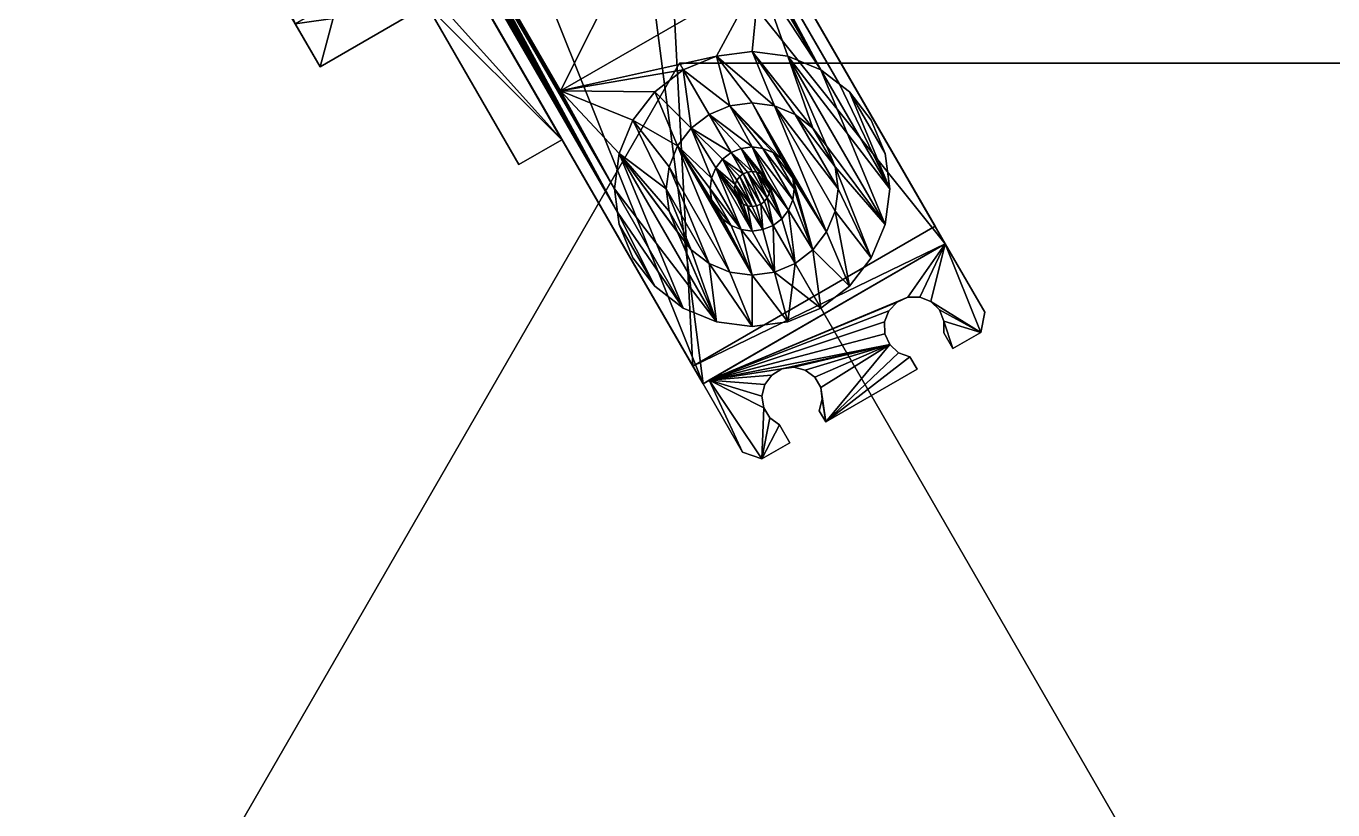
# Model space of a CAD drawing. Extents: x -0.216 to 0.216, y -0.188 to 0.188.
# Drawn here: x -0.09 to 0, y 0.0265 to 0.0805 of the extents above; entities that cross this region are included whole.
import ezdxf

# ---------------------------------------------------------------- set-up
doc = ezdxf.new("R2010")
doc.units = 0

# ---------------------------------------------------------------- blocks, each defined once
blk = doc.blocks.new('hexa_link1#1')
mesh = blk.add_polyface()
corners = [(-0.063695, 0.091063, 0.09683), (-0.063285, 0.0913, 0.09683), (-0.063695, 0.091063, 0.072173), (-0.063695, 0.091063, 0.099276), (-0.066415, 0.095774, 0.09683), (-0.063285, 0.0913, 0.099276), (-0.066415, 0.095774, 0.099276), (-0.06241, 0.095, 0.099276), (-0.063047, 0.095513, 0.099276), (-0.061626, 0.094771, 0.099276), (-0.060813, 0.094862, 0.099276), (-0.060099, 0.095258, 0.099276), (-0.06241, 0.095, 0.09683), (-0.063047, 0.095513, 0.09683), (-0.061626, 0.094771, 0.09683), (-0.060813, 0.094862, 0.09683), (-0.071468, 0.080651, 0.088049), (-0.08381, 0.102028, 0.071549), (-0.077368, 0.09087, 0.071549), (-0.08085, 0.103737, 0.071549), (-0.068508, 0.08236, 0.088049), (-0.074408, 0.092579, 0.071549), (-0.08085, 0.103737, 0.088049), (-0.064106, 0.084901, 0.10613), (-0.062397, 0.08194, 0.10613), (-0.069759, 0.07769, 0.088049), (-0.069759, 0.07769, 0.070169), (-0.077368, 0.09087, 0.070169), (-0.074408, 0.092579, 0.070169), (-0.068508, 0.08236, 0.070169), (-0.061146, 0.08661, 0.070169), (-0.061146, 0.08661, 0.10613), (-0.062397, 0.08194, 0.070169)]
mesh.append_faces([[corners[k] for k in face] for face in [(0, 1, 2), (3, 4, 0), (5, 6, 3), (5, 7, 8), (5, 9, 7), (5, 10, 9), (5, 11, 10), (4, 1, 0), (12, 1, 13), (14, 1, 12), (15, 1, 14), (16, 17, 18), (19, 20, 21), (22, 16, 20), (16, 23, 20), (16, 24, 23), (24, 16, 25), (16, 26, 25), (16, 27, 26), (16, 18, 27), (18, 28, 27), (28, 18, 21), (21, 20, 28), (28, 20, 29), (20, 30, 29), (23, 30, 20), (30, 23, 31), (25, 32, 24), (32, 25, 26), (26, 29, 32), (29, 26, 27), (29, 27, 28), (32, 29, 30)]])
mesh = blk.add_polyface()
corners = [(-0.043877, 0.093647, 0.103486), (-0.033985, 0.076513, 0.10613), (-0.033985, 0.076513, 0.103486), (-0.043935, 0.093733, 0.10613), (-0.03526, 0.077492, 0.10613), (-0.04, 0.078762, 0.10613), (-0.039484, 0.083951, 0.10613), (-0.042454, 0.078439, 0.10613), (-0.037547, 0.078439, 0.10613), (-0.047016, 0.100693, 0.09683), (-0.026696, 0.065498, 0.103486), (-0.047016, 0.100693, 0.072173), (-0.046311, 0.099474, 0.070169), (-0.043877, 0.093647, 0.10613), (-0.044003, 0.093812, 0.10613), (-0.044081, 0.09388, 0.10613), (-0.044168, 0.093938, 0.10613), (-0.044261, 0.093984, 0.10613), (-0.044359, 0.094017, 0.10613), (-0.044461, 0.094037, 0.10613), (-0.044565, 0.094044, 0.10613), (-0.044668, 0.094037, 0.10613), (-0.04477, 0.094017, 0.10613), (-0.044868, 0.093984, 0.10613), (-0.044962, 0.093938, 0.10613), (-0.044692, 0.092972, 0.10613), (-0.047016, 0.100693, 0.103486), (-0.048056, 0.092151, 0.103486), (-0.047016, 0.100694, 0.099276), (-0.042688, 0.093319, 0.10613), (-0.033388, 0.084046, 0.10613), (-0.039728, 0.095028, 0.10613), (-0.036348, 0.082337, 0.10613), (-0.036348, 0.082337, 0.070169), (-0.044398, 0.09628, 0.070169), (-0.039728, 0.095028, 0.070169), (-0.033388, 0.084046, 0.070169)]
mesh.append_faces([[corners[k] for k in face] for face in [(0, 1, 2), (1, 3, 4), (5, 6, 7), (8, 6, 5), (4, 6, 8), (9, 10, 11), (11, 10, 12), (1, 0, 13), (3, 1, 13), (4, 3, 14), (4, 14, 15), (4, 15, 16), (4, 16, 17), (4, 17, 18), (4, 18, 19), (4, 19, 20), (4, 20, 21), (4, 21, 22), (4, 22, 23), (4, 23, 6), (24, 25, 6), (26, 27, 10), (28, 10, 9), (10, 28, 26), (29, 30, 31), (30, 29, 32), (29, 33, 32), (29, 34, 33), (34, 35, 33), (33, 35, 36), (35, 30, 36), (30, 35, 31), (32, 36, 30), (36, 32, 33)]])
mesh = blk.add_polyface()
corners = [(-0.043375, 0.055868, 0.103486), (-0.063695, 0.091063, 0.072173), (-0.062991, 0.089844, 0.070169), (-0.063695, 0.091063, 0.09683), (-0.046311, 0.099474, 0.070169), (-0.04408, 0.057088, 0.070169), (-0.056068, 0.087526, 0.103486), (-0.058872, 0.085907, 0.10613), (-0.056068, 0.087526, 0.10613), (-0.058872, 0.085907, 0.103486), (-0.04927, 0.067688, 0.103486), (-0.059162, 0.084822, 0.10613), (-0.059162, 0.084822, 0.103486), (-0.058402, 0.085057, 0.10613), (-0.048056, 0.092151, 0.10613), (-0.063695, 0.091063, 0.103486), (-0.055754, 0.089358, 0.10613), (-0.055991, 0.088455, 0.103486), (-0.055991, 0.088455, 0.10613), (-0.063695, 0.091063, 0.099276), (-0.04948, 0.069282, 0.10613), (-0.058958, 0.085849, 0.10613), (-0.053194, 0.076036, 0.10613), (-0.059036, 0.08578, 0.10613), (-0.04927, 0.067688, 0.10613), (-0.059105, 0.085702, 0.10613), (-0.059162, 0.085616, 0.10613), (-0.059208, 0.085523, 0.10613), (-0.059242, 0.085425, 0.10613), (-0.059262, 0.085323, 0.10613), (-0.059269, 0.085219, 0.10613), (-0.059262, 0.085116, 0.10613), (-0.059242, 0.085014, 0.10613), (-0.059208, 0.084915, 0.10613), (-0.044692, 0.092972, 0.10613), (-0.053097, 0.072667, 0.10613), (-0.062397, 0.08194, 0.10613), (-0.056057, 0.070958, 0.10613), (-0.056057, 0.070958, 0.070169), (-0.062397, 0.08194, 0.070169), (-0.053097, 0.072667, 0.070169), (-0.061146, 0.08661, 0.070169)]
mesh.append_faces([[corners[k] for k in face] for face in [(0, 1, 2), (0, 3, 1), (4, 5, 2), (6, 7, 8), (7, 6, 9), (10, 11, 12), (13, 14, 8), (6, 15, 0), (16, 17, 18), (6, 18, 17), (18, 6, 8), (8, 16, 18), (0, 19, 3), (19, 0, 15), (13, 8, 7), (20, 13, 21), (20, 22, 13), (20, 23, 24), (20, 21, 23), (24, 23, 25), (24, 25, 26), (24, 26, 27), (24, 27, 28), (24, 28, 29), (24, 29, 30), (24, 30, 31), (24, 31, 32), (24, 32, 33), (24, 33, 11), (22, 34, 13), (35, 36, 37), (36, 38, 37), (39, 40, 38), (41, 35, 40)]])
mesh = blk.add_polyface()
corners = [(-0.046311, 0.099474, 0.070169), (-0.026696, 0.065498, 0.103486), (-0.0274, 0.066718, 0.070169), (-0.04408, 0.057088, 0.070169), (-0.030843, 0.071736, 0.103486), (-0.033297, 0.075985, 0.103486), (-0.03179, 0.074022, 0.103486), (-0.03179, 0.074022, 0.10613), (-0.033297, 0.075985, 0.10613), (-0.033985, 0.076513, 0.103486), (-0.033985, 0.076513, 0.10613), (-0.04, 0.078762, 0.103486), (-0.037038, 0.074413, 0.103486), (-0.038467, 0.075005, 0.103486), (-0.03581, 0.073472, 0.103486), (-0.037547, 0.078439, 0.103486), (-0.034869, 0.072245, 0.103486), (-0.03526, 0.077492, 0.103486), (-0.030843, 0.066828, 0.103486), (-0.03052, 0.069282, 0.103486), (-0.03052, 0.069282, 0.10613), (-0.03526, 0.077492, 0.10613), (-0.037547, 0.078439, 0.10613), (-0.030843, 0.071736, 0.10613), (-0.03581, 0.073472, 0.10613), (-0.04, 0.078762, 0.10613), (-0.034869, 0.072245, 0.10613), (-0.037038, 0.074413, 0.10613), (-0.038467, 0.075005, 0.10613), (-0.042454, 0.078439, 0.10613), (-0.04, 0.075207, 0.10613), (-0.04, 0.075207, 0.103486), (-0.038467, 0.075005, 0.108269), (-0.037038, 0.074413, 0.108269), (-0.04, 0.075207, 0.108269), (-0.037953, 0.071329, 0.108269), (-0.041534, 0.075005, 0.108269)]
mesh.append_faces([[corners[k] for k in face] for face in [(0, 1, 2), (3, 0, 2), (4, 5, 6), (5, 7, 6), (7, 5, 8), (9, 8, 5), (8, 9, 10), (11, 12, 13), (11, 14, 12), (15, 14, 11), (14, 15, 16), (17, 18, 15), (9, 19, 17), (5, 19, 9), (20, 21, 22), (20, 10, 21), (20, 8, 10), (8, 23, 7), (24, 22, 25), (26, 22, 24), (12, 24, 27), (24, 25, 27), (27, 25, 28), (28, 29, 30), (13, 30, 31), (30, 13, 28), (12, 28, 13), (28, 12, 27), (27, 32, 28), (32, 27, 33), (24, 33, 27), (28, 34, 30), (34, 28, 32), (34, 35, 36)]])
mesh = blk.add_polyface()
corners = [(-0.058872, 0.085907, 0.103486), (-0.058958, 0.085849, 0.10613), (-0.058872, 0.085907, 0.10613), (-0.058958, 0.085849, 0.103486), (-0.059036, 0.08578, 0.103486), (-0.059036, 0.08578, 0.10613), (-0.059105, 0.085702, 0.10613), (-0.059105, 0.085702, 0.103486), (-0.059162, 0.085616, 0.10613), (-0.059162, 0.085616, 0.103486), (-0.059208, 0.085523, 0.10613), (-0.059208, 0.085523, 0.103486), (-0.059242, 0.085425, 0.10613), (-0.059241, 0.085425, 0.103486), (-0.059262, 0.085323, 0.103486), (-0.059262, 0.085323, 0.10613), (-0.059269, 0.085219, 0.103486), (-0.059269, 0.085219, 0.10613), (-0.059262, 0.085116, 0.103486), (-0.059262, 0.085116, 0.10613), (-0.059242, 0.085014, 0.103486), (-0.059242, 0.085014, 0.10613), (-0.059208, 0.084915, 0.103486), (-0.059208, 0.084915, 0.10613), (-0.059162, 0.084822, 0.103486), (-0.059162, 0.084822, 0.10613), (-0.055991, 0.088455, 0.103486), (-0.063695, 0.091063, 0.103486), (-0.056068, 0.087526, 0.103486), (-0.055754, 0.089358, 0.103486), (-0.055362, 0.090205, 0.103486), (-0.060099, 0.095258, 0.09683), (-0.063285, 0.0913, 0.09683), (-0.060813, 0.094862, 0.09683), (-0.058402, 0.085057, 0.10613), (-0.064106, 0.084901, 0.10613), (-0.053097, 0.072667, 0.10613), (-0.061146, 0.08661, 0.10613), (-0.062397, 0.08194, 0.10613), (-0.056057, 0.070958, 0.070169), (-0.062397, 0.08194, 0.070169), (-0.053097, 0.072667, 0.070169), (-0.061146, 0.08661, 0.070169)]
mesh.append_faces([[corners[k] for k in face] for face in [(0, 1, 2), (1, 0, 3), (4, 1, 3), (1, 4, 5), (4, 6, 5), (6, 4, 7), (7, 8, 6), (8, 7, 9), (9, 10, 8), (10, 9, 11), (11, 12, 10), (12, 11, 13), (14, 12, 13), (12, 14, 15), (16, 15, 14), (15, 16, 17), (18, 17, 16), (17, 18, 19), (20, 19, 18), (19, 20, 21), (22, 21, 20), (21, 22, 23), (24, 23, 22), (23, 24, 25), (26, 27, 28), (29, 27, 26), (30, 27, 29), (31, 32, 33), (34, 2, 1), (35, 36, 37), (38, 36, 35), (39, 38, 40), (41, 40, 42), (36, 42, 37)]])
mesh = blk.add_polyface()
corners = [(-0.043935, 0.093733, 0.103486), (-0.043877, 0.093647, 0.10613), (-0.043877, 0.093647, 0.103486), (-0.043935, 0.093733, 0.10613), (-0.044003, 0.093812, 0.103486), (-0.044003, 0.093812, 0.10613), (-0.044081, 0.09388, 0.103486), (-0.044081, 0.09388, 0.10613), (-0.044168, 0.093938, 0.103486), (-0.044168, 0.093938, 0.10613), (-0.044261, 0.093984, 0.103486), (-0.044261, 0.093984, 0.10613), (-0.044359, 0.094017, 0.103486), (-0.044359, 0.094017, 0.10613), (-0.044461, 0.094037, 0.10613), (-0.044461, 0.094037, 0.103486), (-0.044565, 0.094044, 0.10613), (-0.044668, 0.094037, 0.103486), (-0.04477, 0.094017, 0.10613), (-0.044668, 0.094037, 0.10613), (-0.04477, 0.094017, 0.103486), (-0.044868, 0.093984, 0.10613), (-0.044868, 0.093984, 0.103486), (-0.044962, 0.093938, 0.10613), (-0.044962, 0.093938, 0.103486), (-0.048056, 0.092151, 0.10613), (-0.048056, 0.092151, 0.103486), (-0.039484, 0.083951, 0.10613), (-0.044692, 0.092972, 0.10613), (-0.058402, 0.085057, 0.10613), (-0.0489, 0.09255, 0.103486), (-0.0498, 0.092795, 0.10613), (-0.0489, 0.09255, 0.10613), (-0.0498, 0.092795, 0.103486), (-0.050729, 0.09288, 0.10613), (-0.042454, 0.078439, 0.10613), (-0.053194, 0.076036, 0.10613), (-0.043375, 0.055868, 0.103486), (-0.056068, 0.087526, 0.103486)]
mesh.append_faces([[corners[k] for k in face] for face in [(0, 1, 2), (1, 0, 3), (4, 3, 0), (3, 4, 5), (6, 5, 4), (5, 6, 7), (8, 7, 6), (7, 8, 9), (10, 9, 8), (9, 10, 11), (12, 11, 10), (11, 12, 13), (12, 14, 13), (14, 12, 15), (15, 16, 14), (17, 18, 19), (18, 17, 20), (20, 21, 18), (21, 20, 22), (22, 23, 21), (23, 22, 24), (24, 25, 23), (25, 24, 26), (27, 21, 23), (28, 23, 25), (28, 25, 29), (30, 31, 32), (31, 30, 33), (33, 34, 31), (32, 26, 30), (26, 32, 25), (35, 27, 36), (28, 36, 27), (37, 26, 38)]])
mesh = blk.add_polyface()
corners = [(-0.048056, 0.092151, 0.103486), (-0.043375, 0.055868, 0.103486), (-0.026696, 0.065498, 0.103486), (-0.041534, 0.075005, 0.108269), (-0.039251, 0.072079, 0.108269), (-0.04, 0.072177, 0.108269), (-0.038552, 0.071789, 0.108269), (-0.037953, 0.071329, 0.108269), (-0.041448, 0.071789, 0.111836), (-0.040749, 0.072079, 0.108269), (-0.040749, 0.072079, 0.111836), (-0.04, 0.072177, 0.111836), (-0.039251, 0.072079, 0.111836), (-0.040313, 0.07045, 0.111836), (-0.040605, 0.070329, 0.111836), (-0.04, 0.070491, 0.111836), (-0.039687, 0.07045, 0.111836), (-0.039395, 0.070329, 0.111836), (-0.039145, 0.070137, 0.111836), (-0.038953, 0.069887, 0.111836), (-0.038953, 0.069887, 0.108269), (-0.039145, 0.070137, 0.108269), (-0.040313, 0.07045, 0.108269), (-0.040605, 0.070329, 0.108269), (-0.04, 0.070491, 0.108269), (-0.039687, 0.07045, 0.108269), (-0.039395, 0.070329, 0.108269), (-0.038791, 0.069282, 0.108269), (-0.042047, 0.071329, 0.111836), (-0.040855, 0.070137, 0.111836), (-0.040855, 0.070137, 0.108269), (-0.041047, 0.069887, 0.111836)]
mesh.append_faces([[corners[k] for k in face] for face in [(0, 1, 2), (3, 4, 5), (3, 6, 4), (3, 7, 6), (8, 9, 10), (9, 11, 10), (11, 9, 5), (5, 12, 11), (12, 5, 4), (6, 12, 4), (8, 13, 14), (8, 15, 13), (10, 15, 8), (10, 16, 15), (10, 17, 16), (10, 18, 17), (11, 18, 10), (18, 11, 19), (18, 20, 21), (14, 22, 23), (22, 14, 13), (13, 24, 22), (24, 13, 15), (15, 25, 24), (25, 15, 16), (17, 25, 16), (25, 17, 26), (18, 26, 17), (26, 18, 21), (26, 27, 25), (28, 14, 29), (30, 31, 29), (29, 23, 30), (23, 29, 14)]])
mesh = blk.add_polyface()
corners = [(-0.043375, 0.055868, 0.103486), (-0.062991, 0.089844, 0.070169), (-0.04408, 0.057088, 0.070169), (-0.04927, 0.067688, 0.103486), (-0.049157, 0.066828, 0.10613), (-0.04927, 0.067688, 0.10613), (-0.049157, 0.066829, 0.103486), (-0.046703, 0.062579, 0.103486), (-0.04948, 0.069282, 0.103486), (-0.04474, 0.061072, 0.103486), (-0.049157, 0.071736, 0.103486), (-0.045131, 0.06632, 0.103486), (-0.042454, 0.060125, 0.103486), (-0.042454, 0.060125, 0.10613), (-0.045131, 0.066319, 0.10613), (-0.049157, 0.071736, 0.10613), (-0.04821, 0.064542, 0.103486), (-0.04821, 0.064542, 0.10613), (-0.046703, 0.062579, 0.10613), (-0.04474, 0.061072, 0.10613), (-0.04948, 0.069282, 0.10613), (-0.042963, 0.064151, 0.10613), (-0.04419, 0.065092, 0.103486), (-0.04419, 0.065092, 0.10613), (-0.045723, 0.067749, 0.103486), (-0.045723, 0.067748, 0.10613), (-0.042963, 0.064151, 0.108269), (-0.04419, 0.065092, 0.108269), (-0.045131, 0.066319, 0.108269), (-0.045723, 0.067749, 0.108269), (-0.045131, 0.072245, 0.108269), (-0.042507, 0.067834, 0.108269), (-0.04, 0.063357, 0.108269), (-0.042047, 0.067235, 0.111836), (-0.042507, 0.067834, 0.111836), (-0.042797, 0.068533, 0.108269), (-0.042797, 0.068533, 0.111836), (-0.045723, 0.070816, 0.108269), (-0.041534, 0.063559, 0.108269), (-0.045925, 0.069282, 0.108269)]
mesh.append_faces([[corners[k] for k in face] for face in [(0, 1, 2), (3, 4, 5), (4, 3, 6), (3, 7, 6), (8, 9, 3), (10, 9, 8), (10, 11, 12), (13, 14, 15), (4, 16, 17), (16, 4, 6), (6, 7, 16), (18, 5, 4), (19, 20, 5), (13, 15, 20), (21, 22, 23), (11, 23, 22), (23, 11, 14), (24, 14, 11), (14, 24, 25), (26, 23, 27), (14, 27, 23), (27, 14, 28), (25, 28, 14), (28, 25, 29), (30, 31, 32), (33, 31, 34), (35, 34, 31), (36, 33, 34), (37, 38, 26), (37, 26, 39), (39, 26, 27), (39, 27, 29), (29, 27, 28)]])
mesh = blk.add_polyface()
corners = [(-0.059162, 0.084822, 0.10613), (-0.04927, 0.067688, 0.103486), (-0.04927, 0.067688, 0.10613), (-0.049157, 0.071736, 0.103486), (-0.045723, 0.067749, 0.103486), (-0.045131, 0.06632, 0.103486), (-0.045925, 0.069282, 0.103486), (-0.04821, 0.074022, 0.103486), (-0.045723, 0.070816, 0.103486), (-0.045131, 0.072245, 0.103486), (-0.049157, 0.071736, 0.10613), (-0.053194, 0.076036, 0.10613), (-0.04948, 0.069282, 0.10613), (-0.045131, 0.072245, 0.10613), (-0.04821, 0.074022, 0.10613), (-0.045723, 0.070816, 0.10613), (-0.045925, 0.069282, 0.10613), (-0.045723, 0.067748, 0.10613), (-0.045131, 0.066319, 0.10613), (-0.04419, 0.073472, 0.103486), (-0.04419, 0.073472, 0.10613), (-0.042963, 0.074413, 0.10613), (-0.045925, 0.069282, 0.108269), (-0.045723, 0.067749, 0.108269), (-0.045723, 0.070816, 0.108269), (-0.045131, 0.072245, 0.108269), (-0.04419, 0.073472, 0.108269), (-0.042797, 0.070031, 0.108269), (-0.041534, 0.063559, 0.108269), (-0.053097, 0.072667, 0.070169), (-0.056057, 0.070958, 0.10613), (-0.056057, 0.070958, 0.070169), (-0.053097, 0.072667, 0.10613)]
mesh.append_faces([[corners[k] for k in face] for face in [(0, 1, 2), (3, 4, 5), (3, 6, 4), (7, 6, 3), (7, 8, 6), (7, 9, 8), (10, 11, 12), (13, 14, 15), (15, 14, 16), (16, 14, 10), (16, 10, 17), (17, 10, 18), (6, 17, 4), (17, 6, 16), (8, 16, 6), (16, 8, 15), (8, 13, 15), (13, 8, 9), (19, 13, 9), (13, 19, 20), (19, 21, 20), (17, 22, 23), (22, 17, 16), (15, 22, 16), (22, 15, 24), (15, 25, 24), (25, 15, 13), (20, 25, 13), (25, 20, 26), (26, 27, 25), (25, 28, 24), (29, 30, 31), (30, 29, 32)]])
mesh = blk.add_polyface()
corners = [(-0.04474, 0.077492, 0.103486), (-0.041534, 0.075005, 0.103486), (-0.042963, 0.074413, 0.103486), (-0.042454, 0.078439, 0.103486), (-0.04, 0.075207, 0.103486), (-0.038467, 0.075005, 0.103486), (-0.04, 0.078762, 0.103486), (-0.038467, 0.075005, 0.10613), (-0.04, 0.078762, 0.10613), (-0.042454, 0.078439, 0.10613), (-0.04, 0.075207, 0.10613), (-0.041534, 0.075005, 0.10613), (-0.04474, 0.077492, 0.10613), (-0.042963, 0.074413, 0.10613), (-0.041534, 0.075005, 0.108269), (-0.042963, 0.074413, 0.108269), (-0.04, 0.075207, 0.108269), (-0.04, 0.072177, 0.108269), (-0.046703, 0.075985, 0.103486), (-0.045131, 0.072245, 0.103486), (-0.04821, 0.074022, 0.103486), (-0.04419, 0.073472, 0.103486), (-0.04821, 0.074022, 0.10613), (-0.053194, 0.076036, 0.10613), (-0.049157, 0.071736, 0.10613), (-0.046703, 0.075985, 0.10613), (-0.04419, 0.073472, 0.10613), (-0.045131, 0.072245, 0.10613), (-0.04419, 0.073472, 0.108269)]
mesh.append_faces([[corners[k] for k in face] for face in [(0, 1, 2), (3, 1, 0), (3, 4, 1), (3, 5, 4), (6, 5, 3), (7, 8, 9), (10, 9, 11), (11, 9, 12), (11, 12, 13), (2, 11, 13), (11, 2, 1), (1, 10, 11), (10, 1, 4), (13, 14, 15), (14, 13, 11), (11, 16, 14), (16, 11, 10), (14, 17, 15), (18, 19, 20), (18, 21, 19), (0, 21, 18), (0, 2, 21), (22, 23, 24), (25, 23, 22), (12, 23, 25), (9, 23, 12), (13, 12, 26), (26, 12, 25), (26, 25, 27), (27, 25, 22), (13, 21, 2), (26, 15, 28), (15, 26, 13)]])
mesh = blk.add_polyface()
corners = [(-0.037547, 0.078439, 0.103486), (-0.030843, 0.066828, 0.103486), (-0.034869, 0.072245, 0.103486), (-0.030843, 0.066828, 0.10613), (-0.037547, 0.078439, 0.10613), (-0.034869, 0.072245, 0.10613), (-0.034075, 0.069282, 0.103486), (-0.034277, 0.070816, 0.10613), (-0.034277, 0.070816, 0.103486), (-0.03581, 0.073472, 0.10613), (-0.03581, 0.073472, 0.103486), (-0.037038, 0.074413, 0.103486), (-0.03526, 0.061072, 0.10613), (-0.03581, 0.065092, 0.10613), (-0.037038, 0.064151, 0.10613), (-0.033297, 0.062579, 0.10613), (-0.034869, 0.06632, 0.10613), (-0.034277, 0.067749, 0.10613), (-0.034277, 0.067749, 0.103486), (-0.03581, 0.065092, 0.103486), (-0.03526, 0.061072, 0.103486), (-0.037038, 0.064151, 0.103486), (-0.034869, 0.06632, 0.103486), (-0.033297, 0.062579, 0.103486), (-0.037038, 0.074413, 0.108269), (-0.03581, 0.073472, 0.108269), (-0.034869, 0.072245, 0.108269), (-0.034277, 0.070816, 0.108269), (-0.034869, 0.06632, 0.108269), (-0.034277, 0.067749, 0.108269), (-0.03581, 0.065092, 0.108269), (-0.038467, 0.075005, 0.108269), (-0.034075, 0.069282, 0.108269), (-0.037203, 0.070031, 0.108269)]
mesh.append_faces([[corners[k] for k in face] for face in [(0, 1, 2), (3, 4, 5), (6, 7, 8), (5, 8, 7), (8, 5, 2), (9, 2, 5), (2, 9, 10), (9, 11, 10), (12, 13, 14), (15, 16, 13), (17, 6, 18), (19, 20, 21), (22, 23, 19), (22, 17, 18), (17, 22, 16), (22, 13, 16), (13, 22, 19), (21, 13, 19), (24, 9, 25), (5, 25, 9), (25, 5, 26), (7, 26, 5), (26, 7, 27), (17, 28, 29), (28, 17, 16), (16, 30, 28), (30, 16, 13), (14, 30, 13), (31, 29, 28), (31, 32, 29), (24, 27, 32), (25, 27, 24), (27, 25, 26), (33, 28, 30)]])
mesh = blk.add_polyface()
corners = [(-0.0274, 0.066718, 0.070169), (-0.026696, 0.065498, 0.103486), (-0.026696, 0.065498, 0.09683), (-0.026696, 0.065498, 0.072173), (-0.033297, 0.075985, 0.103486), (-0.030843, 0.071736, 0.103486), (-0.03052, 0.069282, 0.103486), (-0.03052, 0.069282, 0.10613), (-0.030843, 0.071736, 0.10613), (-0.03179, 0.074022, 0.103486), (-0.03179, 0.074022, 0.10613), (-0.03526, 0.077492, 0.103486), (-0.030843, 0.066828, 0.103486), (-0.030843, 0.066828, 0.10613), (-0.037547, 0.078439, 0.10613), (-0.033297, 0.075985, 0.10613), (-0.026696, 0.065498, 0.099276), (-0.023976, 0.060787, 0.09683), (-0.034277, 0.070816, 0.10613), (-0.034869, 0.072245, 0.10613), (-0.03179, 0.064542, 0.10613), (-0.034075, 0.069282, 0.10613), (-0.034075, 0.069282, 0.103486), (-0.033297, 0.062579, 0.10613), (-0.034277, 0.067749, 0.10613), (-0.034869, 0.06632, 0.10613), (-0.03179, 0.064542, 0.103486), (-0.034277, 0.067749, 0.103486), (-0.034277, 0.070816, 0.103486), (-0.034869, 0.072245, 0.103486), (-0.033297, 0.062579, 0.103486), (-0.034869, 0.06632, 0.103486), (-0.034277, 0.070816, 0.108269), (-0.034075, 0.069282, 0.108269), (-0.034277, 0.067749, 0.108269)]
mesh.append_faces([[corners[k] for k in face] for face in [(0, 1, 2), (0, 2, 3), (4, 5, 6), (5, 7, 6), (7, 5, 8), (9, 8, 5), (8, 9, 10), (11, 6, 12), (6, 13, 12), (13, 6, 7), (7, 14, 13), (8, 15, 7), (2, 16, 17), (18, 13, 19), (13, 18, 20), (20, 18, 21), (18, 22, 21), (23, 24, 25), (20, 24, 23), (20, 21, 24), (22, 24, 21), (22, 26, 27), (28, 26, 22), (28, 12, 26), (29, 12, 28), (12, 20, 26), (20, 12, 13), (20, 30, 26), (27, 30, 31), (27, 26, 30), (21, 32, 18), (32, 21, 33), (24, 33, 21), (33, 24, 34)]])
mesh = blk.add_polyface()
corners = [(-0.038467, 0.075005, 0.108269), (-0.034869, 0.06632, 0.108269), (-0.04, 0.075207, 0.108269), (-0.037038, 0.074413, 0.108269), (-0.034075, 0.069282, 0.108269), (-0.037493, 0.07073, 0.108269), (-0.037203, 0.070031, 0.108269), (-0.037953, 0.071329, 0.108269), (-0.037493, 0.07073, 0.111836), (-0.037953, 0.071329, 0.111836), (-0.037203, 0.070031, 0.111836), (-0.038552, 0.071789, 0.111836), (-0.037105, 0.069282, 0.111836), (-0.037105, 0.069282, 0.108269), (-0.037203, 0.068533, 0.108269), (-0.039251, 0.072079, 0.111836), (-0.038552, 0.071789, 0.108269), (-0.037203, 0.068533, 0.111836), (-0.04, 0.072177, 0.111836), (-0.037493, 0.067834, 0.111836), (-0.038953, 0.069887, 0.111836), (-0.038832, 0.069595, 0.111836), (-0.038953, 0.069887, 0.108269), (-0.039145, 0.070137, 0.111836), (-0.038832, 0.069595, 0.108269), (-0.039145, 0.070137, 0.108269), (-0.038791, 0.069282, 0.108269), (-0.038791, 0.069282, 0.111836), (-0.038832, 0.068969, 0.111836), (-0.038832, 0.068969, 0.108269), (-0.038953, 0.068677, 0.108269)]
mesh.append_faces([[corners[k] for k in face] for face in [(0, 1, 2), (3, 4, 0), (2, 1, 5), (5, 1, 6), (7, 2, 5), (8, 7, 5), (7, 8, 9), (10, 9, 8), (9, 10, 11), (11, 10, 12), (6, 12, 10), (12, 6, 13), (14, 12, 13), (15, 16, 11), (7, 11, 16), (11, 7, 9), (11, 12, 15), (15, 12, 17), (15, 17, 18), (18, 17, 19), (18, 19, 20), (20, 19, 21), (22, 23, 20), (24, 25, 22), (25, 24, 26), (21, 26, 24), (26, 21, 27), (28, 26, 27), (26, 28, 29), (28, 30, 29), (22, 21, 24), (21, 22, 20), (8, 6, 10), (6, 8, 5)]])
mesh = blk.add_polyface()
corners = [(-0.042963, 0.074413, 0.108269), (-0.040749, 0.072079, 0.108269), (-0.041448, 0.071789, 0.108269), (-0.04, 0.072177, 0.108269), (-0.041448, 0.071789, 0.111836), (-0.045131, 0.072245, 0.108269), (-0.042797, 0.068533, 0.108269), (-0.042507, 0.067834, 0.108269), (-0.042895, 0.069282, 0.108269), (-0.042797, 0.070031, 0.108269), (-0.04419, 0.073472, 0.108269), (-0.042507, 0.07073, 0.108269), (-0.042047, 0.071329, 0.108269), (-0.042507, 0.067834, 0.111836), (-0.042797, 0.068533, 0.111836), (-0.042895, 0.069282, 0.111836), (-0.042797, 0.070031, 0.111836), (-0.042508, 0.07073, 0.111836), (-0.042047, 0.071329, 0.111836), (-0.041047, 0.068677, 0.111836), (-0.04, 0.066387, 0.111836), (-0.041168, 0.068969, 0.111836), (-0.041209, 0.069282, 0.111836), (-0.041168, 0.069595, 0.111836), (-0.041047, 0.069887, 0.111836), (-0.040855, 0.070137, 0.111836), (-0.040605, 0.070329, 0.111836), (-0.041168, 0.068969, 0.108269), (-0.041209, 0.069282, 0.108269), (-0.040749, 0.066485, 0.111836), (-0.041448, 0.066775, 0.111836)]
mesh.append_faces([[corners[k] for k in face] for face in [(0, 1, 2), (0, 3, 1), (1, 4, 2), (5, 6, 7), (5, 8, 6), (5, 9, 8), (10, 11, 9), (10, 12, 11), (10, 2, 12), (0, 2, 10), (13, 6, 14), (8, 14, 6), (14, 8, 15), (9, 15, 8), (15, 9, 16), (11, 16, 9), (16, 11, 17), (11, 18, 17), (18, 11, 12), (12, 4, 18), (4, 12, 2), (17, 19, 20), (17, 21, 19), (17, 22, 21), (17, 23, 22), (18, 23, 17), (18, 24, 23), (18, 25, 24), (4, 26, 18), (27, 22, 28), (23, 28, 22), (17, 29, 16), (16, 29, 15), (15, 30, 14)]])
mesh = blk.add_polyface()
corners = [(-0.039145, 0.068427, 0.111836), (-0.038552, 0.066775, 0.111836), (-0.039395, 0.068235, 0.111836), (-0.039251, 0.066485, 0.108269), (-0.038467, 0.063559, 0.108269), (-0.04, 0.066387, 0.108269), (-0.040749, 0.066485, 0.108269), (-0.04, 0.063357, 0.108269), (-0.041448, 0.066775, 0.108269), (-0.042047, 0.067235, 0.108269), (-0.042507, 0.067834, 0.108269), (-0.039251, 0.066485, 0.111836), (-0.04, 0.066387, 0.111836), (-0.040749, 0.066485, 0.111836), (-0.041448, 0.066775, 0.111836), (-0.042047, 0.067235, 0.111836), (-0.039687, 0.068114, 0.111836), (-0.04, 0.068073, 0.111836), (-0.040313, 0.068114, 0.111836), (-0.040605, 0.068235, 0.111836), (-0.040855, 0.068427, 0.111836), (-0.041047, 0.068677, 0.111836), (-0.039687, 0.068114, 0.108269), (-0.039395, 0.068235, 0.108269), (-0.04, 0.068073, 0.108269), (-0.040313, 0.068114, 0.108269), (-0.042508, 0.07073, 0.111836), (-0.042895, 0.069282, 0.111836), (-0.042797, 0.068533, 0.111836), (-0.045131, 0.072245, 0.108269), (-0.041534, 0.063559, 0.108269)]
mesh.append_faces([[corners[k] for k in face] for face in [(0, 1, 2), (3, 4, 5), (5, 4, 6), (6, 7, 8), (8, 7, 9), (9, 7, 10), (5, 11, 3), (11, 5, 12), (5, 13, 12), (13, 5, 6), (8, 13, 6), (13, 8, 14), (9, 14, 8), (14, 9, 15), (10, 15, 9), (2, 1, 11), (2, 11, 16), (16, 11, 17), (17, 11, 18), (18, 11, 12), (18, 12, 19), (19, 12, 20), (20, 12, 21), (2, 22, 23), (22, 2, 16), (17, 22, 16), (22, 17, 24), (18, 24, 17), (24, 18, 25), (19, 25, 18), (26, 12, 13), (27, 13, 14), (28, 14, 15), (29, 7, 30)]])
mesh = blk.add_polyface()
corners = [(-0.04927, 0.067688, 0.103486), (-0.04474, 0.061072, 0.103486), (-0.046703, 0.062579, 0.103486), (-0.049157, 0.071736, 0.103486), (-0.042454, 0.060125, 0.103486), (-0.042454, 0.060125, 0.10613), (-0.04419, 0.065092, 0.10613), (-0.045131, 0.066319, 0.10613), (-0.042963, 0.064151, 0.10613), (-0.04, 0.059802, 0.10613), (-0.041534, 0.063559, 0.10613), (-0.04, 0.063357, 0.10613), (-0.037546, 0.060125, 0.10613), (-0.046703, 0.062579, 0.10613), (-0.04474, 0.061072, 0.10613), (-0.04821, 0.064542, 0.10613), (-0.04821, 0.064542, 0.103486), (-0.049157, 0.066828, 0.10613), (-0.04927, 0.067688, 0.10613), (-0.04948, 0.069282, 0.10613), (-0.042963, 0.064151, 0.103486), (-0.04, 0.059802, 0.103486), (-0.041534, 0.063559, 0.103486), (-0.04, 0.063357, 0.103486), (-0.037546, 0.060125, 0.103486), (-0.038467, 0.063559, 0.10613), (-0.04419, 0.065092, 0.103486), (-0.038467, 0.063559, 0.108269), (-0.04, 0.063357, 0.108269), (-0.041534, 0.063559, 0.108269), (-0.042963, 0.064151, 0.108269), (-0.040749, 0.066485, 0.108269), (-0.045131, 0.06632, 0.103486)]
mesh.append_faces([[corners[k] for k in face] for face in [(0, 1, 2), (3, 4, 1), (5, 6, 7), (5, 8, 6), (9, 8, 5), (9, 10, 8), (9, 11, 10), (12, 11, 9), (13, 1, 14), (1, 13, 2), (15, 2, 13), (2, 15, 16), (13, 17, 15), (14, 18, 13), (5, 19, 14), (20, 21, 4), (22, 21, 20), (23, 21, 22), (23, 24, 21), (25, 23, 11), (23, 10, 11), (10, 23, 22), (20, 10, 22), (10, 20, 8), (26, 8, 20), (27, 11, 28), (11, 29, 28), (29, 11, 10), (8, 29, 10), (29, 8, 30), (6, 30, 8), (31, 27, 28), (26, 4, 32), (20, 4, 26)]])
mesh = blk.add_polyface()
corners = [(-0.039145, 0.068427, 0.108269), (-0.038953, 0.068677, 0.111836), (-0.039145, 0.068427, 0.111836), (-0.039395, 0.068235, 0.111836), (-0.039395, 0.068235, 0.108269), (-0.039145, 0.070137, 0.108269), (-0.038791, 0.069282, 0.108269), (-0.039395, 0.070329, 0.108269), (-0.039687, 0.07045, 0.108269), (-0.038832, 0.068969, 0.108269), (-0.038953, 0.068677, 0.108269), (-0.04, 0.070491, 0.108269), (-0.040313, 0.07045, 0.108269), (-0.040605, 0.070329, 0.108269), (-0.040313, 0.068114, 0.108269), (-0.040605, 0.068235, 0.111836), (-0.040605, 0.068235, 0.108269), (-0.040855, 0.068427, 0.108269), (-0.040855, 0.068427, 0.111836), (-0.041047, 0.068677, 0.108269), (-0.041047, 0.068677, 0.111836), (-0.041168, 0.068969, 0.108269), (-0.041168, 0.068969, 0.111836), (-0.041209, 0.069282, 0.111836), (-0.041209, 0.069282, 0.108269), (-0.041168, 0.069595, 0.111836), (-0.041168, 0.069595, 0.108269), (-0.041047, 0.069887, 0.111836), (-0.041047, 0.069887, 0.108269), (-0.040855, 0.070137, 0.108269), (-0.039687, 0.068114, 0.108269), (-0.04, 0.068073, 0.108269)]
mesh.append_faces([[corners[k] for k in face] for face in [(0, 1, 2), (3, 0, 2), (0, 3, 4), (5, 6, 7), (8, 6, 9), (8, 9, 10), (8, 10, 11), (11, 10, 12), (12, 10, 0), (12, 0, 4), (12, 4, 13), (14, 15, 16), (15, 17, 16), (17, 15, 18), (18, 19, 17), (19, 18, 20), (20, 21, 19), (21, 20, 22), (23, 21, 22), (24, 25, 26), (27, 26, 25), (26, 27, 28), (27, 29, 28), (13, 4, 30), (13, 30, 29), (29, 30, 31), (29, 31, 28), (28, 31, 26), (26, 31, 14), (26, 14, 16), (26, 16, 24), (24, 16, 21), (21, 16, 17), (21, 17, 19)]])
mesh = blk.add_polyface()
corners = [(-0.03581, 0.065092, 0.10613), (-0.037038, 0.064151, 0.103486), (-0.037038, 0.064151, 0.10613), (-0.03581, 0.065092, 0.108269), (-0.037037, 0.064151, 0.108269), (-0.037203, 0.070031, 0.108269), (-0.037105, 0.069282, 0.108269), (-0.037203, 0.068533, 0.108269), (-0.037493, 0.067834, 0.108269), (-0.037953, 0.067235, 0.108269), (-0.038552, 0.066775, 0.108269), (-0.037105, 0.069282, 0.111836), (-0.037203, 0.068533, 0.111836), (-0.037493, 0.067834, 0.111836), (-0.037953, 0.067235, 0.111836), (-0.038552, 0.066775, 0.111836), (-0.038832, 0.069595, 0.111836), (-0.038791, 0.069282, 0.111836), (-0.038832, 0.068969, 0.111836), (-0.038953, 0.068677, 0.111836), (-0.039145, 0.068427, 0.111836), (-0.038953, 0.068677, 0.108269), (-0.039145, 0.068427, 0.108269), (-0.038467, 0.063559, 0.10613), (-0.038467, 0.063559, 0.103486), (-0.04, 0.063357, 0.103486), (-0.038467, 0.063559, 0.108269), (-0.04, 0.063357, 0.10613), (-0.039251, 0.066485, 0.108269), (-0.039251, 0.066485, 0.111836)]
mesh.append_faces([[corners[k] for k in face] for face in [(0, 1, 2), (3, 2, 4), (5, 3, 6), (6, 3, 7), (7, 3, 8), (8, 3, 4), (8, 4, 9), (9, 4, 10), (11, 7, 12), (7, 13, 12), (13, 7, 8), (8, 14, 13), (14, 8, 9), (10, 14, 9), (14, 10, 15), (16, 13, 14), (16, 14, 17), (17, 14, 18), (18, 14, 19), (19, 14, 15), (19, 15, 20), (21, 18, 19), (19, 22, 21), (1, 23, 2), (23, 1, 24), (25, 23, 24), (2, 26, 4), (26, 2, 23), (27, 26, 23), (10, 4, 26), (10, 26, 28), (10, 29, 15), (29, 10, 28)]])
mesh = blk.add_polyface()
corners = [(-0.026696, 0.065498, 0.072173), (-0.04408, 0.057088, 0.070169), (-0.0274, 0.066718, 0.070169), (-0.026696, 0.065498, 0.09683), (-0.043375, 0.055868, 0.072173), (-0.029266, 0.06182, 0.099276), (-0.026696, 0.065498, 0.099276), (-0.042965, 0.056105, 0.099276), (-0.026696, 0.065498, 0.103486), (-0.029266, 0.06182, 0.09683), (-0.042965, 0.056105, 0.09683), (-0.028445, 0.061832, 0.09683), (-0.030019, 0.061491, 0.09683), (-0.030019, 0.061491, 0.099276), (-0.030587, 0.060897, 0.09683), (-0.030587, 0.060897, 0.099276), (-0.03088, 0.06013, 0.09683), (-0.03088, 0.06013, 0.099276), (-0.030854, 0.059309, 0.099276), (-0.030854, 0.059309, 0.09683), (-0.030512, 0.058562, 0.099276), (-0.030512, 0.058562, 0.09683), (-0.029908, 0.058005, 0.099276), (-0.029908, 0.058005, 0.09683), (-0.029136, 0.057725, 0.099276), (-0.029136, 0.057725, 0.09683), (-0.028639, 0.056865, 0.099276), (-0.034927, 0.053235, 0.09683), (-0.028639, 0.056865, 0.09683), (-0.034927, 0.053235, 0.099276), (-0.033297, 0.062579, 0.103486), (-0.03179, 0.064542, 0.10613), (-0.033297, 0.062579, 0.10613), (-0.03526, 0.061072, 0.103486), (-0.035276, 0.055608, 0.099276), (-0.03569, 0.056312, 0.099276), (-0.03569, 0.056312, 0.09683), (-0.035276, 0.055608, 0.09683)]
mesh.append_faces([[corners[k] for k in face] for face in [(0, 1, 2), (3, 4, 0), (5, 6, 7), (8, 7, 6), (3, 9, 10), (11, 5, 9), (5, 12, 9), (12, 5, 13), (13, 14, 12), (14, 13, 15), (15, 16, 14), (16, 15, 17), (18, 16, 17), (16, 18, 19), (20, 19, 18), (19, 20, 21), (22, 21, 20), (21, 22, 23), (24, 23, 22), (23, 24, 25), (26, 27, 28), (24, 29, 26), (29, 24, 22), (29, 22, 20), (23, 27, 21), (25, 27, 23), (27, 25, 28), (30, 31, 32), (32, 33, 30), (27, 26, 29), (29, 20, 34), (20, 35, 34), (36, 21, 37), (21, 27, 37)]])
mesh = blk.add_polyface()
corners = [(-0.029266, 0.06182, 0.099276), (-0.042965, 0.056105, 0.099276), (-0.030019, 0.061491, 0.099276), (-0.042965, 0.056105, 0.09683), (-0.029266, 0.06182, 0.09683), (-0.030019, 0.061491, 0.09683), (-0.033297, 0.062579, 0.10613), (-0.03581, 0.065092, 0.10613), (-0.03526, 0.061072, 0.10613), (-0.03526, 0.061072, 0.103486), (-0.03581, 0.065092, 0.103486), (-0.033297, 0.062579, 0.103486), (-0.04408, 0.057088, 0.070169), (-0.026696, 0.065498, 0.072173), (-0.043375, 0.055868, 0.072173), (-0.026696, 0.065498, 0.09683), (-0.043375, 0.055868, 0.09683), (-0.043375, 0.055868, 0.103486), (-0.026696, 0.065498, 0.103486), (-0.030587, 0.060897, 0.099276), (-0.03088, 0.06013, 0.099276), (-0.030854, 0.059309, 0.099276), (-0.030512, 0.058562, 0.099276), (-0.037944, 0.056886, 0.099276), (-0.030512, 0.058562, 0.09683), (-0.037945, 0.056886, 0.09683), (-0.030854, 0.059309, 0.09683), (-0.03088, 0.06013, 0.09683), (-0.030587, 0.060897, 0.09683), (-0.036344, 0.056803, 0.099276), (-0.03569, 0.056312, 0.099276), (-0.037136, 0.057005, 0.099276), (-0.037136, 0.057005, 0.09683), (-0.036344, 0.056803, 0.09683), (-0.03569, 0.056312, 0.09683), (-0.037546, 0.060125, 0.10613), (-0.038467, 0.063559, 0.10613), (-0.04, 0.063357, 0.10613), (-0.037038, 0.064151, 0.10613), (-0.037546, 0.060125, 0.103486), (-0.04, 0.059802, 0.10613), (-0.038467, 0.063559, 0.103486), (-0.04, 0.063357, 0.103486), (-0.037038, 0.064151, 0.103486)]
mesh.append_faces([[corners[k] for k in face] for face in [(0, 1, 2), (3, 4, 5), (6, 7, 8), (9, 6, 8), (10, 11, 9), (12, 13, 14), (14, 15, 16), (17, 1, 18), (16, 15, 3), (2, 1, 19), (19, 1, 20), (20, 1, 21), (21, 1, 22), (22, 1, 23), (3, 24, 25), (3, 26, 24), (3, 27, 26), (3, 28, 27), (3, 5, 28), (22, 29, 30), (22, 31, 29), (22, 23, 31), (25, 24, 32), (32, 24, 33), (33, 24, 34), (35, 36, 37), (8, 36, 35), (8, 38, 36), (35, 9, 8), (9, 35, 39), (40, 39, 35), (41, 39, 42), (43, 39, 41), (43, 9, 39)]])
mesh = blk.add_polyface()
corners = [(-0.023976, 0.060787, 0.09683), (-0.026696, 0.065498, 0.099276), (-0.023976, 0.060787, 0.099276), (-0.024241, 0.059404, 0.099276), (-0.027683, 0.061525, 0.099276), (-0.028445, 0.061832, 0.099276), (-0.029266, 0.06182, 0.099276), (-0.026696, 0.065498, 0.09683), (-0.028445, 0.061832, 0.09683), (-0.029266, 0.06182, 0.09683), (-0.027683, 0.061525, 0.09683), (-0.024241, 0.059404, 0.09683), (-0.026166, 0.058293, 0.09683), (-0.026166, 0.058293, 0.099276), (-0.026783, 0.060189, 0.099276), (-0.027099, 0.060948, 0.099276), (-0.027099, 0.060948, 0.09683), (-0.028639, 0.056865, 0.099276), (-0.029136, 0.057725, 0.09683), (-0.029136, 0.057725, 0.099276), (-0.028639, 0.056865, 0.09683), (-0.026783, 0.060189, 0.09683), (-0.026786, 0.059368, 0.09683), (-0.026786, 0.059368, 0.099276)]
mesh.append_faces([[corners[k] for k in face] for face in [(0, 1, 2), (1, 3, 2), (3, 1, 4), (4, 1, 5), (5, 1, 6), (7, 8, 9), (7, 10, 8), (7, 11, 10), (11, 7, 0), (0, 3, 11), (3, 0, 2), (3, 12, 11), (12, 3, 13), (3, 14, 13), (14, 3, 15), (3, 4, 15), (4, 16, 15), (16, 4, 10), (5, 10, 4), (10, 5, 8), (6, 8, 5), (17, 18, 19), (18, 17, 20), (10, 11, 16), (11, 21, 16), (21, 11, 12), (21, 12, 22), (12, 23, 22), (23, 12, 13), (13, 14, 23), (14, 22, 23), (22, 14, 21), (15, 21, 14), (21, 15, 16)]])
mesh = blk.add_polyface()
corners = [(-0.043375, 0.055868, 0.103486), (-0.04408, 0.057088, 0.070169), (-0.043375, 0.055868, 0.09683), (-0.043375, 0.055868, 0.072173), (-0.042965, 0.056105, 0.099276), (-0.043375, 0.055868, 0.099276), (-0.037944, 0.056886, 0.099276), (-0.038645, 0.056465, 0.099276), (-0.03913, 0.055807, 0.099276), (-0.039324, 0.055013, 0.099276), (-0.039197, 0.054205, 0.099276), (-0.039325, 0.050696, 0.099276), (-0.040656, 0.051157, 0.099276), (-0.040656, 0.051157, 0.09683), (-0.042965, 0.056105, 0.09683), (-0.039325, 0.050696, 0.09683), (-0.039197, 0.054205, 0.09683), (-0.039324, 0.055013, 0.09683), (-0.03913, 0.055807, 0.09683), (-0.038645, 0.056465, 0.09683), (-0.037945, 0.056886, 0.09683), (-0.03877, 0.053509, 0.09683), (-0.03877, 0.053509, 0.099276), (-0.037546, 0.060125, 0.103486), (-0.04, 0.059802, 0.10613), (-0.04, 0.059802, 0.103486), (-0.042454, 0.060125, 0.10613), (-0.042454, 0.060125, 0.103486), (-0.04474, 0.061072, 0.10613), (-0.04474, 0.061072, 0.103486)]
mesh.append_faces([[corners[k] for k in face] for face in [(0, 1, 2), (3, 2, 1), (4, 0, 5), (6, 4, 7), (7, 4, 8), (8, 4, 9), (9, 4, 10), (10, 4, 11), (11, 4, 12), (12, 4, 5), (5, 13, 12), (13, 5, 2), (14, 13, 2), (14, 15, 13), (14, 16, 15), (14, 17, 16), (14, 18, 17), (14, 19, 18), (14, 20, 19), (8, 17, 18), (17, 8, 9), (10, 17, 9), (17, 10, 16), (10, 21, 16), (11, 22, 10), (12, 15, 11), (15, 12, 13), (21, 15, 16), (23, 24, 25), (26, 25, 24), (25, 26, 27), (28, 27, 26), (27, 28, 29)]])
mesh = blk.add_polyface()
corners = [(-0.037945, 0.056886, 0.09683), (-0.037136, 0.057005, 0.099276), (-0.037944, 0.056886, 0.099276), (-0.037136, 0.057005, 0.09683), (-0.035276, 0.055608, 0.09683), (-0.034927, 0.053235, 0.09683), (-0.035165, 0.054798, 0.09683), (-0.035373, 0.054008, 0.09683), (-0.035373, 0.054008, 0.099276), (-0.034927, 0.053235, 0.099276), (-0.035165, 0.054798, 0.099276), (-0.035276, 0.055608, 0.099276), (-0.03569, 0.056312, 0.099276), (-0.03569, 0.056312, 0.09683), (-0.036344, 0.056803, 0.099276), (-0.036344, 0.056803, 0.09683), (-0.038645, 0.056465, 0.09683), (-0.038645, 0.056465, 0.099276), (-0.03913, 0.055807, 0.09683), (-0.03913, 0.055807, 0.099276), (-0.03877, 0.053509, 0.09683), (-0.039197, 0.054205, 0.099276), (-0.03877, 0.053509, 0.099276), (-0.039325, 0.050696, 0.099276), (-0.038107, 0.05303, 0.099276), (-0.037401, 0.051807, 0.099276), (-0.037401, 0.051807, 0.09683), (-0.039325, 0.050696, 0.09683), (-0.038107, 0.05303, 0.09683)]
mesh.append_faces([[corners[k] for k in face] for face in [(0, 1, 2), (1, 0, 3), (4, 5, 6), (6, 5, 7), (5, 8, 7), (8, 5, 9), (9, 10, 8), (9, 11, 10), (4, 10, 11), (10, 4, 6), (7, 10, 6), (10, 7, 8), (12, 4, 11), (4, 12, 13), (14, 13, 12), (13, 14, 15), (1, 15, 14), (15, 1, 3), (2, 16, 0), (16, 2, 17), (17, 18, 16), (18, 17, 19), (20, 21, 22), (23, 24, 22), (24, 23, 25), (23, 26, 25), (26, 23, 27), (27, 28, 26), (28, 27, 20), (20, 24, 28), (24, 20, 22), (25, 28, 24), (28, 25, 26)]])
blk = doc.blocks.new('hexa_body')
mesh = blk.add_polyface()
corners = [(0, 0, 0.06915), (0.09, 0, 0.06915), (0.045, 0.077942, 0.06915), (0.09, 0, 0.06665), (0, 0, 0.06665), (0.045, 0.077942, 0.06665), (-0.045, 0.077942, 0.06915), (-0.045, 0.077942, 0.06665), (-0.09, 0, 0.06915), (-0.09, 0, 0.06665), (-0.045, -0.077942, 0.06915), (-0.045, -0.077942, 0.06665), (0.045, -0.077942, 0.06915), (0.045, -0.077942, 0.06665), (0, 0, 0.10915), (0.09, 0, 0.10915), (0.045, 0.077942, 0.10915), (0.09, 0, 0.10665), (0, 0, 0.10665), (0.045, 0.077942, 0.10665), (-0.045, 0.077942, 0.10915), (-0.045, 0.077942, 0.10665), (-0.09, 0, 0.10915), (-0.09, 0, 0.10665), (-0.045, -0.077942, 0.10915), (-0.045, -0.077942, 0.10665), (0.045, -0.077942, 0.10915), (0.045, -0.077942, 0.10665)]
mesh.append_faces([[corners[k] for k in face] for face in [(0, 1, 2), (3, 4, 5), (1, 3, 2), (3, 5, 2), (0, 2, 6), (5, 4, 7), (2, 5, 6), (5, 7, 6), (0, 6, 8), (7, 4, 9), (6, 7, 8), (7, 9, 8), (0, 8, 10), (9, 4, 11), (8, 9, 10), (9, 11, 10), (0, 10, 12), (11, 4, 13), (10, 11, 12), (11, 13, 12), (0, 12, 1), (13, 4, 3), (12, 13, 1), (13, 3, 1), (14, 15, 16), (17, 18, 19), (15, 17, 16), (17, 19, 16), (14, 16, 20), (19, 18, 21), (16, 19, 20), (19, 21, 20), (14, 20, 22), (21, 18, 23), (20, 21, 22), (21, 23, 22), (14, 22, 24), (23, 18, 25), (22, 23, 24), (23, 25, 24), (14, 24, 26), (25, 18, 27), (24, 25, 26), (25, 27, 26), (14, 26, 15), (27, 18, 17), (26, 27, 15), (27, 17, 15)]])

msp = doc.modelspace()

# ---------------------------------------------------------------- block references
for name in ['hexa_link1#1', 'hexa_body']:
    msp.add_blockref(name, (0, 0))

doc.saveas('drawing.dxf')
